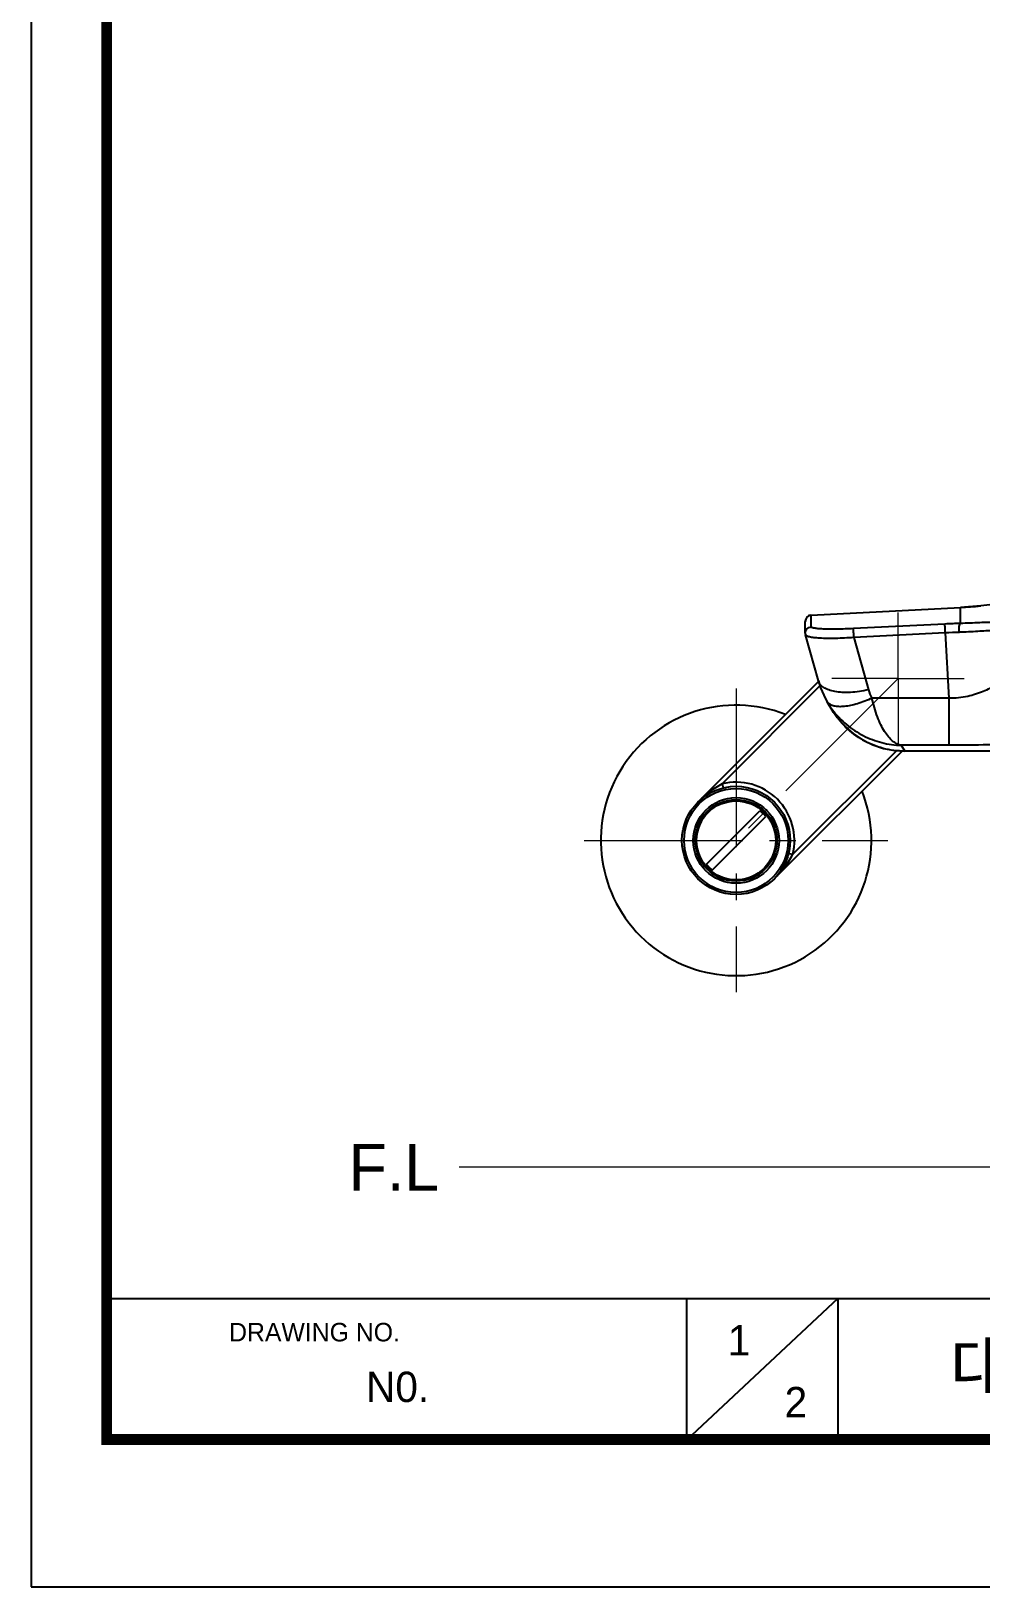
# Model space of a CAD drawing. Extents: x 0 to 1128, y 0 to 827.
# Drawn here: x 0 to 228.1, y 0 to 373.9 of the extents above; entities that cross this region are included whole.
import ezdxf

# ---------------------------------------------------------------- set-up
doc = ezdxf.new("R2010")
doc.units = 0
doc.header["$LTSCALE"] = 4
doc.header["$MEASUREMENT"] = 0
doc.linetypes.add('CENTER2', pattern=[28.575, 19.05, -3.175, 3.175, -3.175])
doc.layers.get('0').update_dxf_attribs({"linetype": 'CONTINUOUS'})
doc.layers.add('Cneter', color=1, linetype='CENTER2', lineweight=13)
doc.layers.add('치수선', color=7, linetype='CONTINUOUS', lineweight=20)
doc.layers.add('DEF_LAYER_ASSEM_MEMBER', color=7, linetype='CONTINUOUS')
doc.styles.add('Daelim Dimension', font='')
doc.styles.get('Daelim Dimension').set_extended_font_data('나눔고딕')

msp = doc.modelspace()

# ---------------------------------------------------------------- linework, layer by layer
at = {"color": 5}
msp.add_line((18.14, 69.28), (926.74, 69.28), dxfattribs=at)
at = {"color": 5, "ltscale": 40}
for p, q in [((157.42, 69.28), (157.42, 35.27)), ((157.42, 69.28), (157.42, 35.27)), ((193.81, 69.28), (157.42, 35.27)), ((193.81, 69.28), (157.42, 35.27)), ((193.81, 69.28), (193.81, 35.27)), ((193.81, 69.28), (193.81, 35.27))]:
    msp.add_line(p, q, dxfattribs=at)
at = {"ltscale": 0.5}
msp.add_line((18.14, 35.4), (18.14, 35.4), dxfattribs=at)
msp.add_lwpolyline([(0, 0), (1128.4, 0), (1128.4, 826.8), (0, 826.8)], close=True, dxfattribs=at)
at = {"color": 5, "linetype": 'ByBlock', "lineweight": 200, "const_width": 2.6}
msp.add_lwpolyline([(18.14, 35.4), (1110.14, 35.4), (1110.14, 807.6), (18.14, 807.6)], close=True, dxfattribs=at)
at = {"layer": 'Cneter', "lineweight": 5, "ltscale": 0.5}
for p, q in [((208.23, 218.27), (208.23, 234.19)), ((208.23, 218.27), (169.34, 179.38)), ((208.23, 218.27), (192.31, 218.27)), ((208.23, 218.27), (208.23, 202.35)), ((208.23, 218.27), (224.15, 218.27)), ((169.34, 215.85), (169.34, 142.91)), ((132.87, 179.38), (205.81, 179.38))]:
    msp.add_line(p, q, dxfattribs=at)
at = {"layer": 'DEF_LAYER_ASSEM_MEMBER', "color": 9, "linetype": 'Continuous'}
for p, q in [((228.09, 235.73), (228.13, 235.73)), ((187.37, 233.49), (223.2, 235.38)), ((187.37, 233.5), (187.37, 233.49)), ((187.37, 230.69), (187.37, 233.49)), ((223.2, 235.38), (223.2, 235.38)), ((223.2, 231.53), (223.2, 235.38)), ((219.51, 231.38), (197.56, 230.28)), ((219.59, 229.23), (197.64, 228.13)), ((197.64, 228.13), (201.13, 215.57)), ((219.59, 229.23), (220.44, 213.59)), ((189.48, 216.49), (165.95, 192.96)), ((220.44, 213.59), (201.97, 213.59)), ((220.44, 213.59), (220.44, 202.24)), ((191.33, 212.54), (191.33, 212.54)), ((209.01, 202.24), (209.86, 200.83)), ((220.44, 202.24), (209.01, 202.24)), ((182.92, 175.99), (207.87, 200.94)), ((238.69, 200.83), (209.86, 200.83)), ((209.86, 200.82), (209.86, 200.83)), ((165.95, 192.96), (166.19, 191.99)), ((182.92, 175.99), (181.95, 176.24))]:
    msp.add_line(p, q, dxfattribs=at)
at = {"layer": 'DEF_LAYER_ASSEM_MEMBER', "color": 7, "linetype": 'Continuous'}
for p, q in [((185.95, 229.2), (185.95, 232)), ((187.37, 233.5), (223.2, 235.38)), ((186.01, 228.77), (186.01, 228.77)), ((189.09, 217.7), (186.01, 228.77)), ((189.13, 217.56), (160.15, 188.57)), ((191.15, 212.8), (191.32, 212.51)), ((191.15, 212.8), (191.15, 212.8)), ((191.32, 212.52), (191.32, 212.52)), ((192.4, 210.71), (191.32, 212.52)), ((178.53, 170.19), (209.2, 200.86)), ((238.69, 200.82), (209.86, 200.82)), ((162.2, 173.66), (175.06, 186.52)), ((163.61, 172.24), (176.48, 185.1))]:
    msp.add_line(p, q, dxfattribs=at)
for points in [[(235.49, 236.64), (233.25, 236.3), (228.12, 235.74), (223.2, 235.38)], [(185.95, 229.2), (185.96, 229.05), (186.01, 228.78)], [(189.09, 217.7), (189.61, 216.08), (190.38, 214.27), (191.15, 212.8)], [(192.4, 210.71), (193.64, 208.88), (195.43, 206.83), (197.47, 205.04), (199.73, 203.53), (202.17, 202.34), (204.74, 201.48), (207.4, 200.97), (209.86, 200.82)]]:
    msp.add_lwpolyline(points, dxfattribs=at)
for radius in [13, 12.5, 9.8, 9.5]:
    msp.add_circle((169.34, 179.38), radius, dxfattribs=at)
at = {"layer": 'DEF_LAYER_ASSEM_MEMBER', "color": 9, "linetype": 'Continuous'}
msp.add_circle((169.34, 179.38), 10.3, dxfattribs=at)
for centre, radius, start, end in [((216.36, 365.41), 130.21, 273.0118, 275.1693), ((187.43, 232), 1.48, 174.3947, 180.024), ((187.44, 232), 1.49, 162.9099, 174.3788), ((187.44, 232), 1.49, 157.4413, 162.8918), ((187.45, 232), 1.5, 146.5777, 157.4314), ((187.44, 232), 1.49, 141.3722, 146.5627), ((187.45, 231.99), 1.5, 129.6183, 141.3512), ((187.44, 232), 1.49, 125.4899, 129.6079), ((187.45, 231.99), 1.51, 111.2482, 125.4609), ((187.44, 232), 1.49, 109.5685, 111.2204), ((187.45, 231.98), 1.51, 93.0397, 109.533), ((228.48, 52.69), 178.92, 91.6904, 92.8725), ((233.72, -46.76), 276.35, 92.2322, 92.9301), ((209.29, 217.84), 8.46, 195.5419, 210.1124), ((192.81, 213.76), 1.91, 210.1717, 219.4255), ((209.29, 223.32), 20.97, 211.0277, 216.7719), ((169.34, 179.38), 14, 346.0027, 103.9973)]:
    msp.add_arc(centre, radius, start, end, dxfattribs=at)
at = {"layer": 'DEF_LAYER_ASSEM_MEMBER', "color": 7, "linetype": 'Continuous'}
for centre, radius, start, end in [((187.45, 232), 1.5, 93.0114, 180), ((169.34, 179.38), 32.5, 68.6049, 21.3951), ((209.12, 223.22), 20.77, 210.0959, 210.5364), ((209.15, 223.23), 20.8, 210.5364, 210.9988), ((169.2, 179.25), 9.34, 45.002, 51.1499), ((169.2, 179.25), 9.34, 38.8501, 44.998), ((169.47, 179.51), 9.34, 218.8501, 224.998), ((169.47, 179.51), 9.34, 225.002, 231.1499)]:
    msp.add_arc(centre, radius, start, end, dxfattribs=at)
at = {"layer": 'DEF_LAYER_ASSEM_MEMBER', "color": 9, "linetype": 'Continuous'}
for points, start_tangent, end_tangent in [([(238.15, 232.06), (235.4, 231.99), (231.95, 231.85), (227.86, 231.69), (223.2, 231.53)], (-0.999999, -0.001543), (-0.99957, -0.029319)), ([(185.95, 229.2), (186.06, 229.76), (186.36, 230.23), (186.82, 230.56), (187.37, 230.69)], (-0.000461, 1), (0.99864, 0.052137)), ([(197.64, 228.13), (193.18, 227.92), (191.18, 227.92), (189.44, 227.98), (188.02, 228.1), (187.44, 228.18), (186.96, 228.28), (186.57, 228.39), (186.29, 228.51), (186.1, 228.63), (186.01, 228.77)], (-0.997521, -0.070363), (-0.277534, 0.960716)), ([(197.56, 230.28), (195.51, 230.19), (193.55, 230.15), (191.76, 230.14), (190.22, 230.18), (189.56, 230.22), (188.98, 230.26), (188.49, 230.32), (188.09, 230.38), (187.77, 230.45), (187.55, 230.52), (187.47, 230.56), (187.41, 230.61), (187.37, 230.69)], (-0.99873, -0.050389), (-0.000657, 1)), ([(197.64, 228.13), (197.6, 228.83), (197.58, 229.19), (197.57, 229.52), (197.56, 229.81), (197.55, 230.04), (197.55, 230.2), (197.56, 230.28)], (-0.062336, 0.998055), (0.221792, 0.975094)), ([(219.59, 229.23), (219.55, 229.94), (219.54, 230.29), (219.52, 230.63), (219.51, 230.92), (219.51, 231.15), (219.51, 231.31), (219.51, 231.38)], (-0.062336, 0.998055), (0.221791, 0.975094)), ([(222.96, 229.39), (222.9, 230.09), (222.93, 230.77), (223.04, 231.29), (223.12, 231.45), (223.2, 231.53)], (-0.149137, 0.988817), (0.932033, 0.362373)), ([(237.09, 230.28), (234.5, 230.1), (231.23, 229.85), (227.37, 229.6), (222.96, 229.39)], (-0.998078, -0.06197), (-0.999244, -0.038887)), ([(239.4, 225.61), (239.01, 223.41), (238, 221.49), (236.42, 219.75), (234.34, 218.15), (231.79, 216.63), (228.71, 215.2), (224.97, 214), (222.78, 213.63), (220.44, 213.59)], (-0.023189, -0.999731), (-0.997697, 0.067821)), ([(201.13, 215.57), (198.94, 215.17), (196.82, 214.96), (194.85, 214.95), (193.08, 215.14), (191.57, 215.53), (190.38, 216.1), (189.55, 216.83), (189.09, 217.7)], (-0.975644, -0.219359), (-0.268274, 0.963343)), ([(201.97, 213.59), (198.47, 212.23), (196.83, 211.81), (195.33, 211.57), (194, 211.53), (192.87, 211.68), (191.97, 212.02), (191.33, 212.54)], (-0.905501, -0.424344), (-0.637893, 0.770125)), ([(209.01, 202.24), (207.97, 202.59), (206.94, 203.26), (205.95, 204.26), (205, 205.57), (204.11, 207.18), (203.3, 209.07), (201.97, 213.59)], (-0.985366, 0.170451), (-0.21725, 0.976116)), ([(209.86, 200.83), (204.67, 201.5), (199.83, 203.47), (195.65, 206.61), (192.4, 210.71)], (-1, -0.000194), (-0.515112, 0.857123)), ([(192.49, 210.77), (195.85, 207.22), (199.88, 204.56), (204.34, 202.88), (209.01, 202.24)], (0.59859, -0.801056), (0.999688, -0.024959)), ([(251.69, 203.61), (245.78, 203.08), (238.49, 202.65), (229.9, 202.35), (220.44, 202.24)], (-0.99413, -0.108196), (-1, -0.000021)), ([(165.95, 192.96), (162.88, 190.97), (160.15, 188.57)], (-0.880645, -0.473777), (-0.707109, -0.707105)), ([(178.53, 170.19), (180.92, 172.92), (182.92, 175.99)], (0.707105, 0.707109), (0.473779, 0.880644))]:
    msp.add_spline(points, degree=3, dxfattribs=dict(at, start_tangent=start_tangent, end_tangent=end_tangent))
at = {"layer": '치수선'}
msp.add_line((816.87, 100.86), (102.81, 100.86), dxfattribs=at)

# ---------------------------------------------------------------- texts
at = {"color": 5, "ltscale": 40, "style": 'Daelim Dimension'}
msp.add_text('DRAWING NO.', height=4.453, dxfattribs=at).set_placement((47.56, 58.99))
at = {"attachment_point": 1, "style": 'Daelim Dimension'}
for s, insert, char_height, width in [('1', (167.32, 62.9), 7.29, 10.17), ('N0. ', (80.45, 51.71), 7.287, 45.7148), ('2', (180.99, 48.05), 7.29, 10.17)]:
    msp.add_mtext(s, dxfattribs=dict(at, insert=insert, char_height=char_height, width=width))
at = {"color": 2, "insert": (220.72, 58.8), "char_height": 11.7115, "width": 518.4179, "attachment_point": 1, "style": 'Daelim Dimension'}
msp.add_mtext('{\\fPretendard Variable SemiBold|b0|i0|c129|p2;대림바스(주)} Single lever_DIVA_샤워욕조수전_DL B3013A', dxfattribs=at)
at = {"layer": '치수선', "insert": (97.99, 106.46), "char_height": 11.25, "attachment_point": 3, "style": 'Daelim Dimension'}
msp.add_mtext_dynamic_manual_height_columns('F.L', width=17.4109, gutter_width=12.5, heights=[0], dxfattribs=at)

doc.saveas('drawing.dxf')
